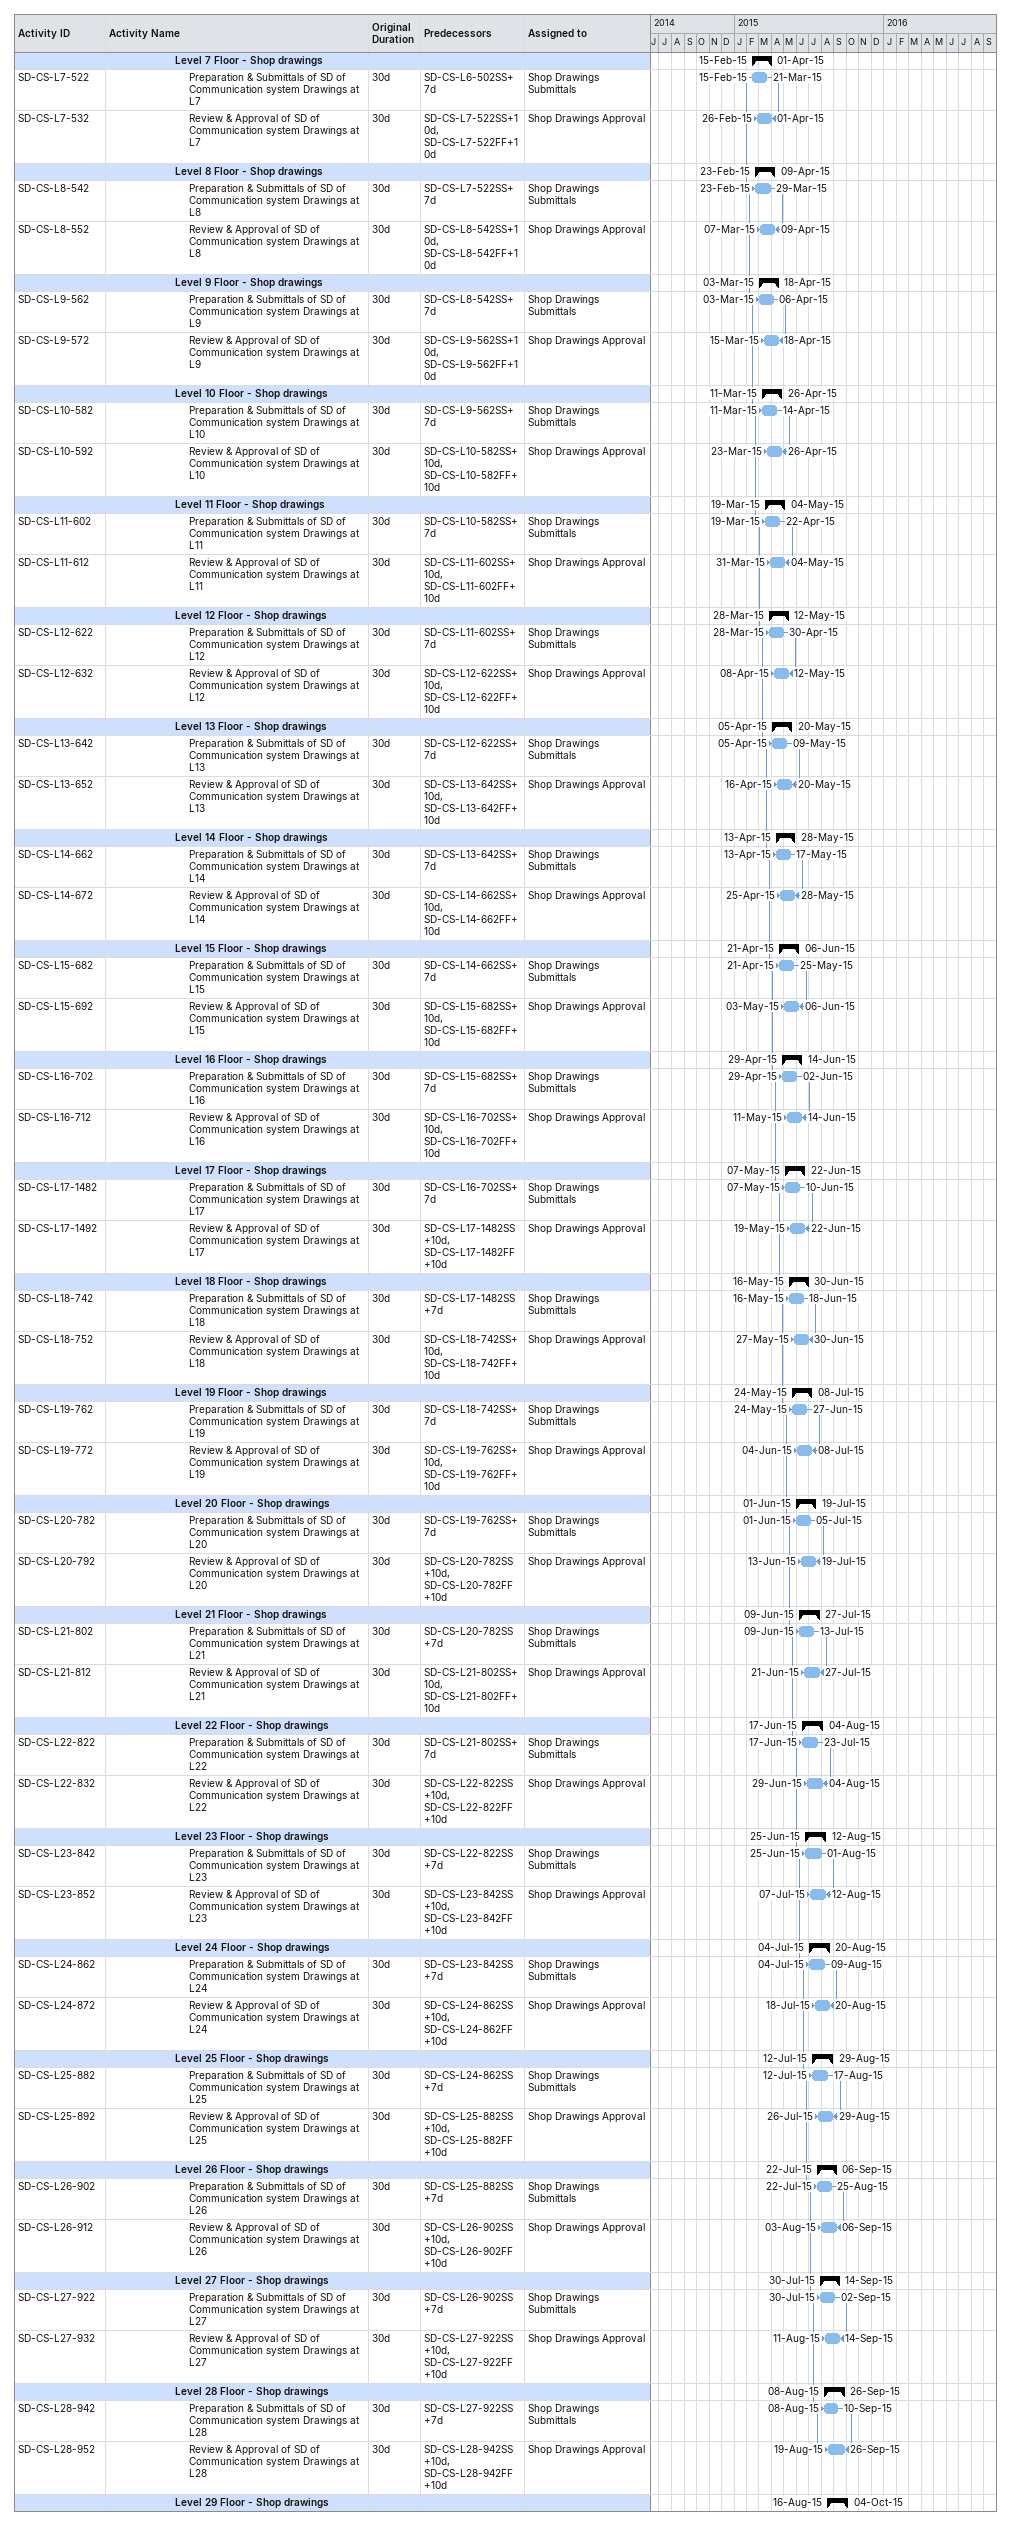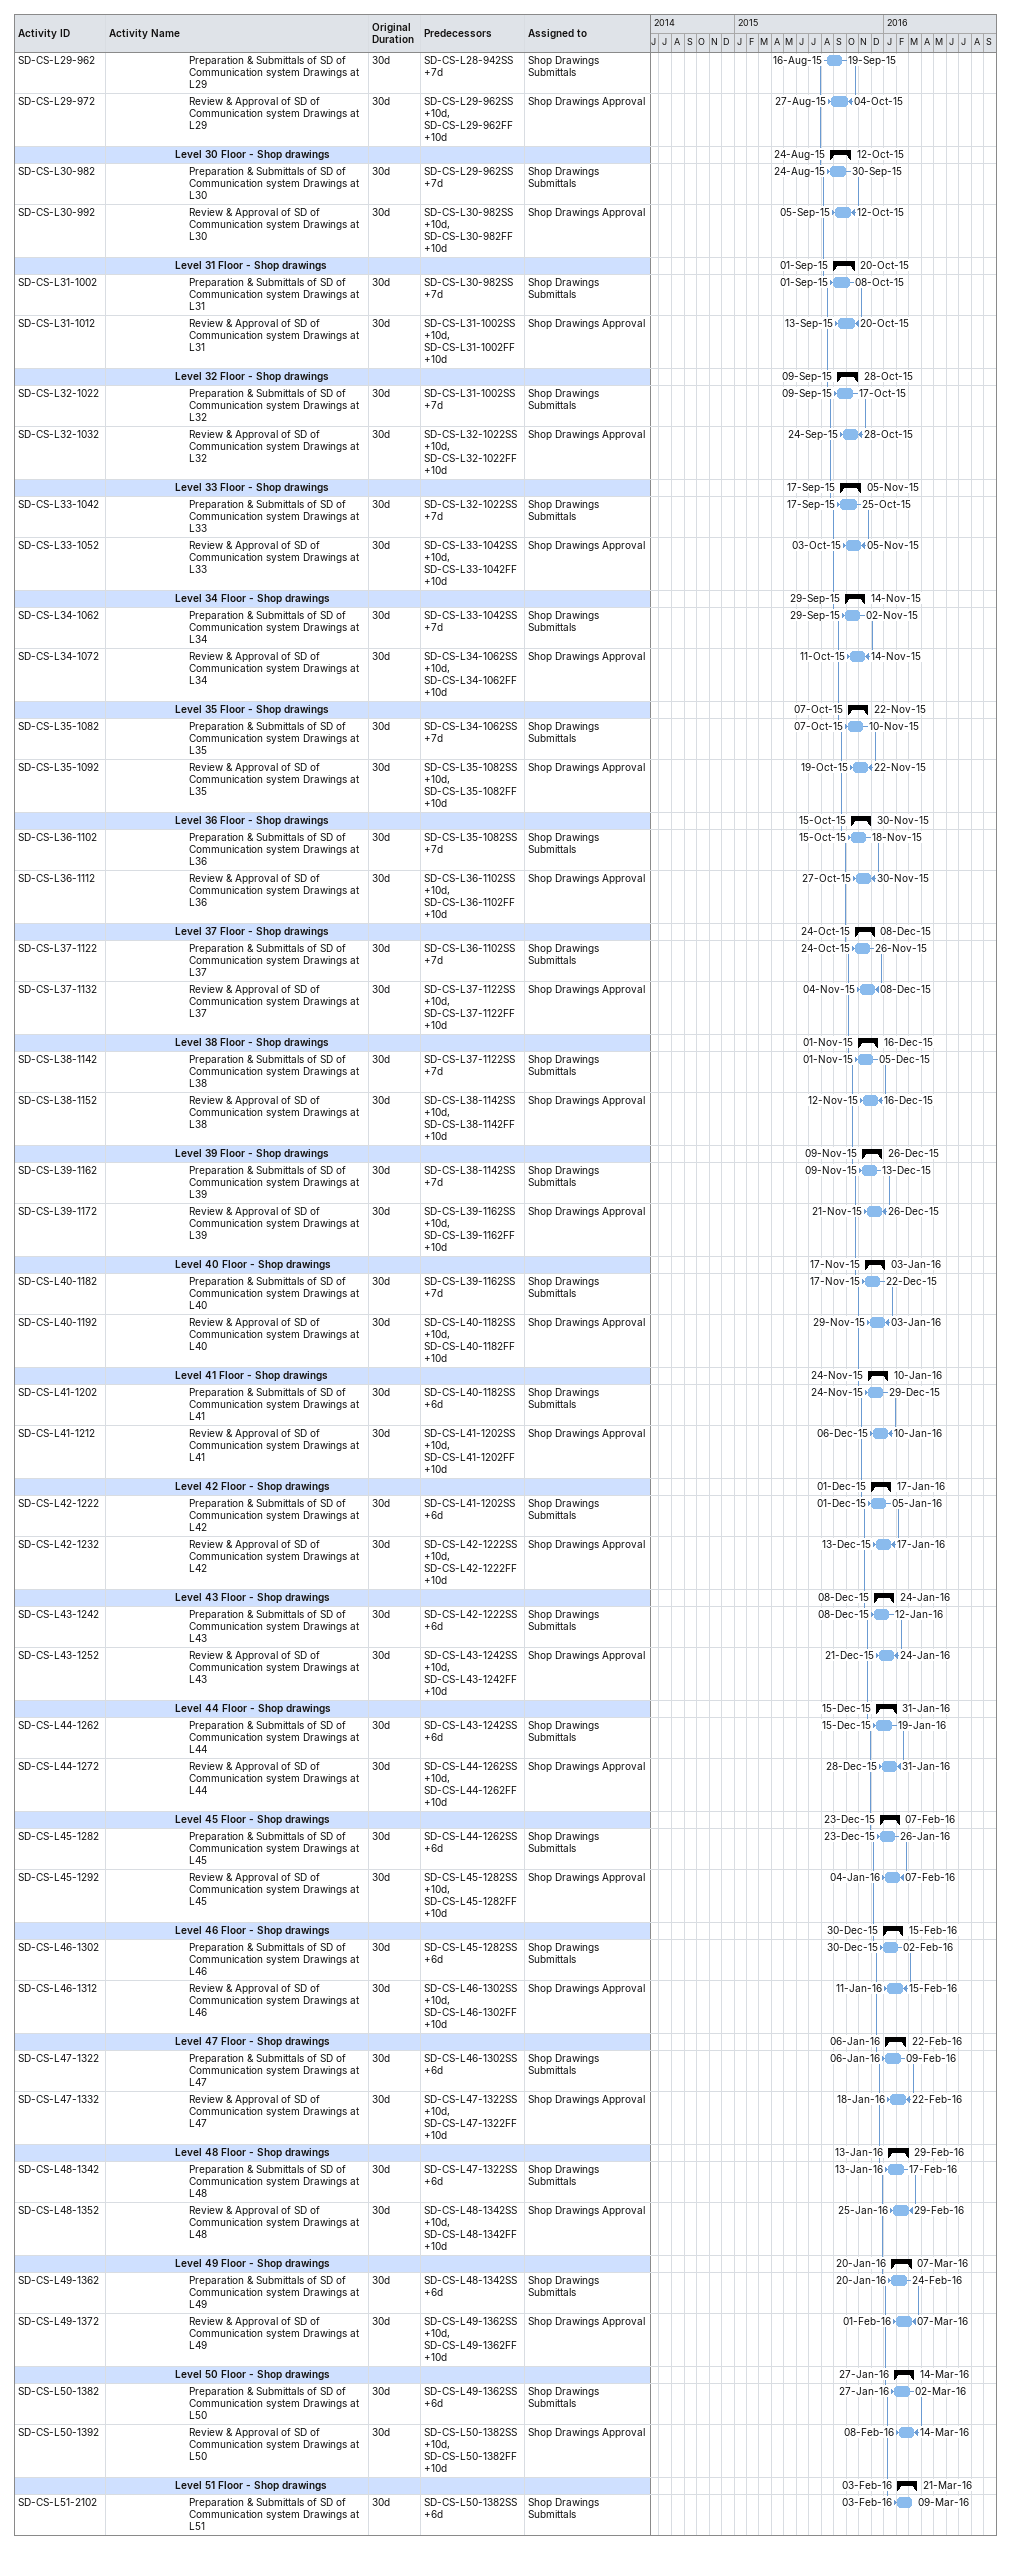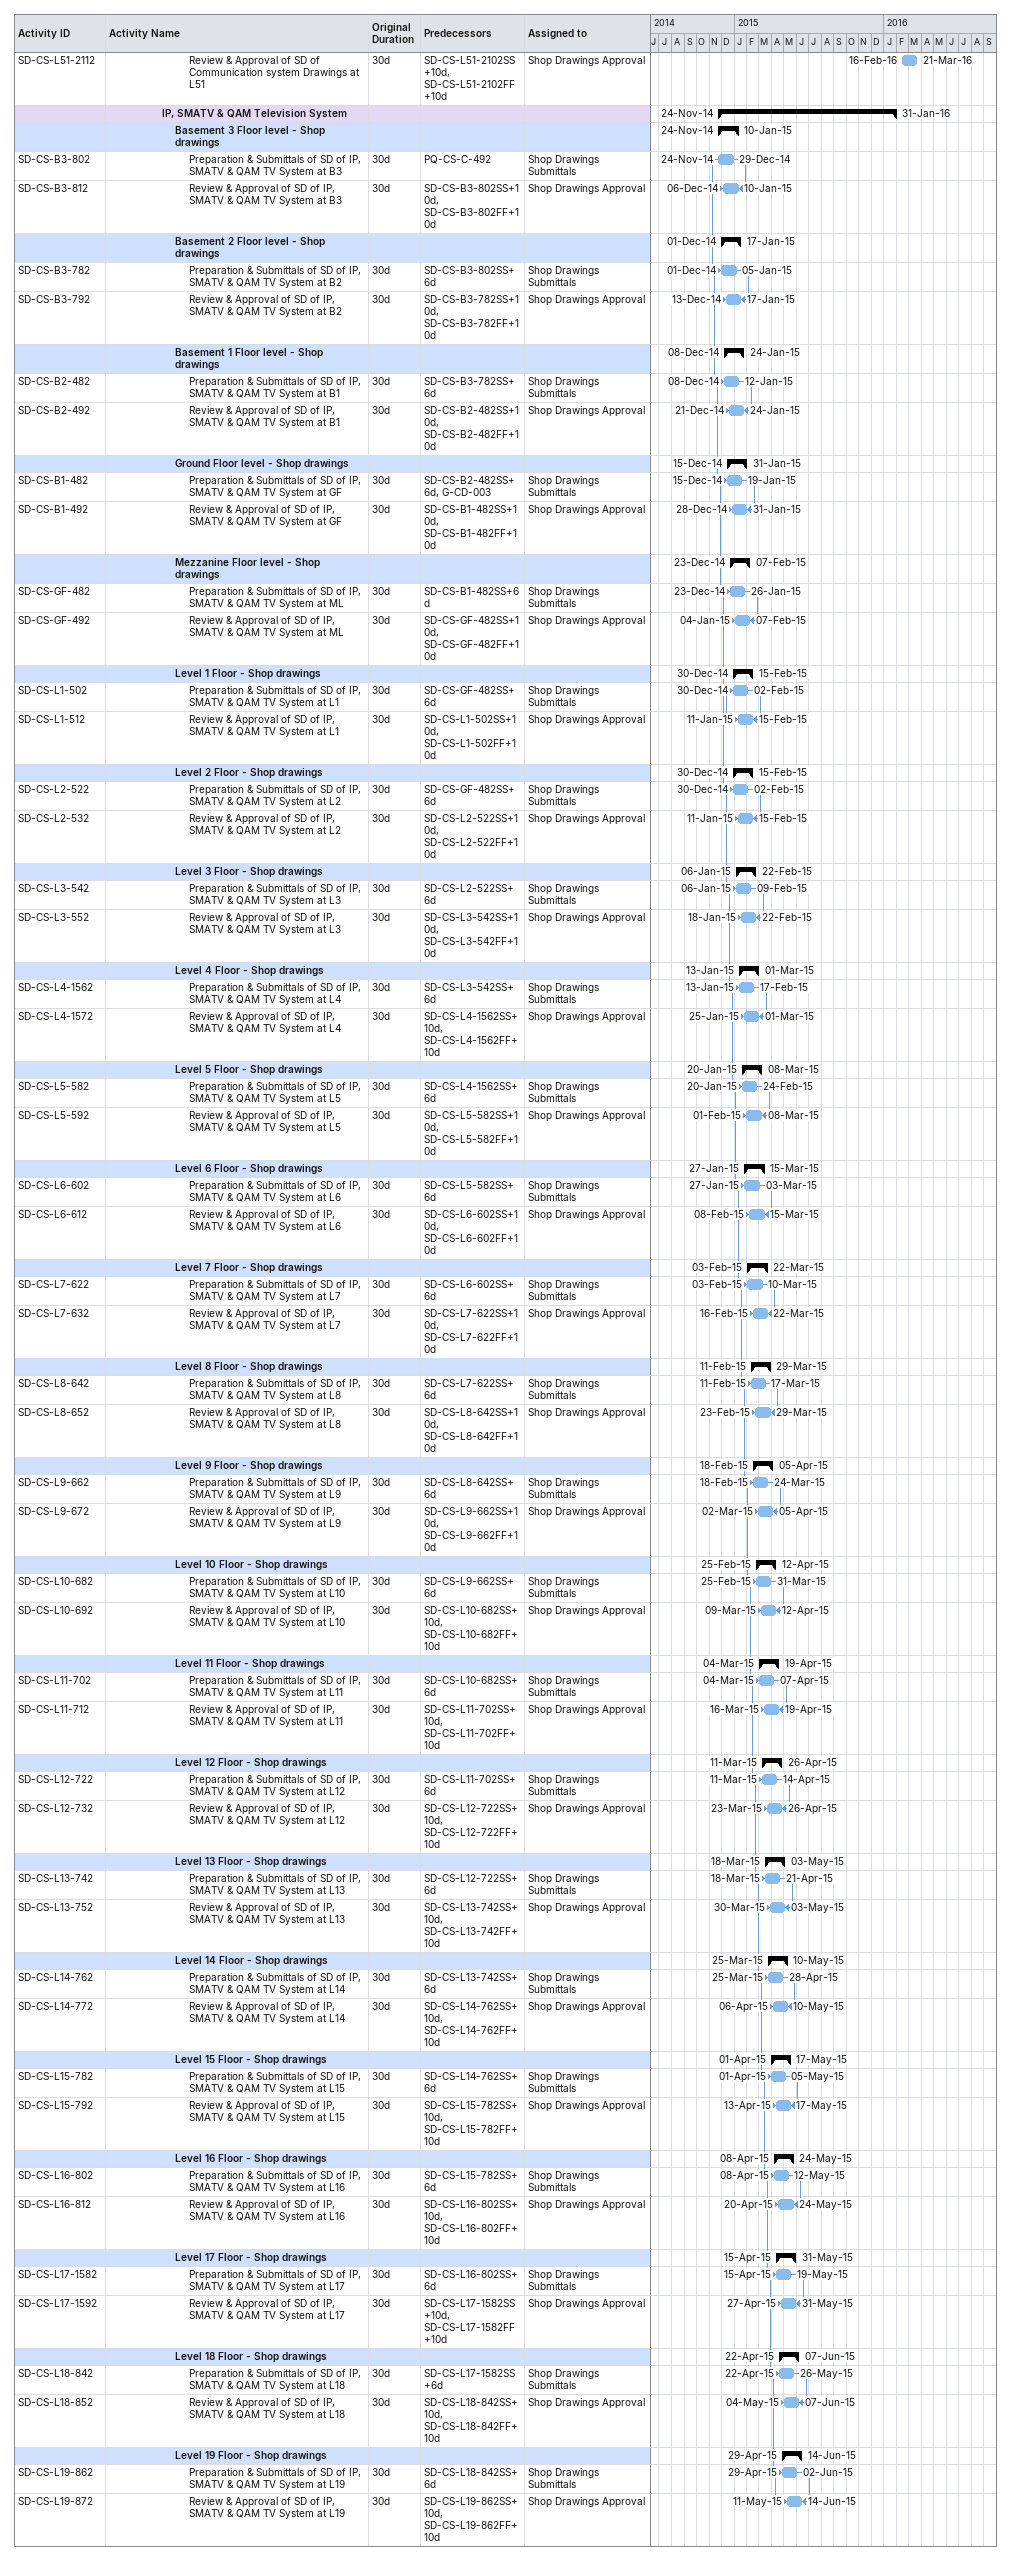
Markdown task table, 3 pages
| ID | Level | Task | Original duration | Start | Finish | Predecessors | Resources |
|---|---|---|---|---|---|---|---|
|  | 6 | **Level 7 Floor - Shop drawings** |  | 2015-02-15 | 2015-04-01 |  |  |
| SD-CS-L7-522 | 7 | Preparation & Submittals of SD of Communication system Drawings at L7 | 30d | 2015-02-15 | 2015-03-21 | SD-CS-L6-502SS+7d | Shop Drawings Submittals |
| SD-CS-L7-532 | 7 | Review & Approval of SD of Communication system Drawings at L7 | 30d | 2015-02-26 | 2015-04-01 | SD-CS-L7-522SS+10d, SD-CS-L7-522FF+10d | Shop Drawings Approval |
|  | 6 | **Level 8 Floor - Shop drawings** |  | 2015-02-23 | 2015-04-09 |  |  |
| SD-CS-L8-542 | 7 | Preparation & Submittals of SD of Communication system Drawings at L8 | 30d | 2015-02-23 | 2015-03-29 | SD-CS-L7-522SS+7d | Shop Drawings Submittals |
| SD-CS-L8-552 | 7 | Review & Approval of SD of Communication system Drawings at L8 | 30d | 2015-03-07 | 2015-04-09 | SD-CS-L8-542SS+10d, SD-CS-L8-542FF+10d | Shop Drawings Approval |
|  | 6 | **Level 9 Floor - Shop drawings** |  | 2015-03-03 | 2015-04-18 |  |  |
| SD-CS-L9-562 | 7 | Preparation & Submittals of SD of Communication system Drawings at L9 | 30d | 2015-03-03 | 2015-04-06 | SD-CS-L8-542SS+7d | Shop Drawings Submittals |
| SD-CS-L9-572 | 7 | Review & Approval of SD of Communication system Drawings at L9 | 30d | 2015-03-15 | 2015-04-18 | SD-CS-L9-562SS+10d, SD-CS-L9-562FF+10d | Shop Drawings Approval |
|  | 6 | **Level 10 Floor - Shop drawings** |  | 2015-03-11 | 2015-04-26 |  |  |
| SD-CS-L10-582 | 7 | Preparation & Submittals of SD of Communication system Drawings at L10 | 30d | 2015-03-11 | 2015-04-14 | SD-CS-L9-562SS+7d | Shop Drawings Submittals |
| SD-CS-L10-592 | 7 | Review & Approval of SD of Communication system Drawings at L10 | 30d | 2015-03-23 | 2015-04-26 | SD-CS-L10-582SS+10d, SD-CS-L10-582FF+10d | Shop Drawings Approval |
|  | 6 | **Level 11 Floor - Shop drawings** |  | 2015-03-19 | 2015-05-04 |  |  |
| SD-CS-L11-602 | 7 | Preparation & Submittals of SD of Communication system Drawings at L11 | 30d | 2015-03-19 | 2015-04-22 | SD-CS-L10-582SS+7d | Shop Drawings Submittals |
| SD-CS-L11-612 | 7 | Review & Approval of SD of Communication system Drawings at L11 | 30d | 2015-03-31 | 2015-05-04 | SD-CS-L11-602SS+10d, SD-CS-L11-602FF+10d | Shop Drawings Approval |
|  | 6 | **Level 12 Floor - Shop drawings** |  | 2015-03-28 | 2015-05-12 |  |  |
| SD-CS-L12-622 | 7 | Preparation & Submittals of SD of Communication system Drawings at L12 | 30d | 2015-03-28 | 2015-04-30 | SD-CS-L11-602SS+7d | Shop Drawings Submittals |
| SD-CS-L12-632 | 7 | Review & Approval of SD of Communication system Drawings at L12 | 30d | 2015-04-08 | 2015-05-12 | SD-CS-L12-622SS+10d, SD-CS-L12-622FF+10d | Shop Drawings Approval |
|  | 6 | **Level 13 Floor - Shop drawings** |  | 2015-04-05 | 2015-05-20 |  |  |
| SD-CS-L13-642 | 7 | Preparation & Submittals of SD of Communication system Drawings at L13 | 30d | 2015-04-05 | 2015-05-09 | SD-CS-L12-622SS+7d | Shop Drawings Submittals |
| SD-CS-L13-652 | 7 | Review & Approval of SD of Communication system Drawings at L13 | 30d | 2015-04-16 | 2015-05-20 | SD-CS-L13-642SS+10d, SD-CS-L13-642FF+10d | Shop Drawings Approval |
|  | 6 | **Level 14 Floor - Shop drawings** |  | 2015-04-13 | 2015-05-28 |  |  |
| SD-CS-L14-662 | 7 | Preparation & Submittals of SD of Communication system Drawings at L14 | 30d | 2015-04-13 | 2015-05-17 | SD-CS-L13-642SS+7d | Shop Drawings Submittals |
| SD-CS-L14-672 | 7 | Review & Approval of SD of Communication system Drawings at L14 | 30d | 2015-04-25 | 2015-05-28 | SD-CS-L14-662SS+10d, SD-CS-L14-662FF+10d | Shop Drawings Approval |
|  | 6 | **Level 15 Floor - Shop drawings** |  | 2015-04-21 | 2015-06-06 |  |  |
| SD-CS-L15-682 | 7 | Preparation & Submittals of SD of Communication system Drawings at L15 | 30d | 2015-04-21 | 2015-05-25 | SD-CS-L14-662SS+7d | Shop Drawings Submittals |
| SD-CS-L15-692 | 7 | Review & Approval of SD of Communication system Drawings at L15 | 30d | 2015-05-03 | 2015-06-06 | SD-CS-L15-682SS+10d, SD-CS-L15-682FF+10d | Shop Drawings Approval |
|  | 6 | **Level 16 Floor - Shop drawings** |  | 2015-04-29 | 2015-06-14 |  |  |
| SD-CS-L16-702 | 7 | Preparation & Submittals of SD of Communication system Drawings at L16 | 30d | 2015-04-29 | 2015-06-02 | SD-CS-L15-682SS+7d | Shop Drawings Submittals |
| SD-CS-L16-712 | 7 | Review & Approval of SD of Communication system Drawings at L16 | 30d | 2015-05-11 | 2015-06-14 | SD-CS-L16-702SS+10d, SD-CS-L16-702FF+10d | Shop Drawings Approval |
|  | 6 | **Level 17 Floor - Shop drawings** |  | 2015-05-07 | 2015-06-22 |  |  |
| SD-CS-L17-1482 | 7 | Preparation & Submittals of SD of Communication system Drawings at L17 | 30d | 2015-05-07 | 2015-06-10 | SD-CS-L16-702SS+7d | Shop Drawings Submittals |
| SD-CS-L17-1492 | 7 | Review & Approval of SD of Communication system Drawings at L17 | 30d | 2015-05-19 | 2015-06-22 | SD-CS-L17-1482SS+10d, SD-CS-L17-1482FF+10d | Shop Drawings Approval |
|  | 6 | **Level 18 Floor - Shop drawings** |  | 2015-05-16 | 2015-06-30 |  |  |
| SD-CS-L18-742 | 7 | Preparation & Submittals of SD of Communication system Drawings at L18 | 30d | 2015-05-16 | 2015-06-18 | SD-CS-L17-1482SS+7d | Shop Drawings Submittals |
| SD-CS-L18-752 | 7 | Review & Approval of SD of Communication system Drawings at L18 | 30d | 2015-05-27 | 2015-06-30 | SD-CS-L18-742SS+10d, SD-CS-L18-742FF+10d | Shop Drawings Approval |
|  | 6 | **Level 19 Floor - Shop drawings** |  | 2015-05-24 | 2015-07-08 |  |  |
| SD-CS-L19-762 | 7 | Preparation & Submittals of SD of Communication system Drawings at L19 | 30d | 2015-05-24 | 2015-06-27 | SD-CS-L18-742SS+7d | Shop Drawings Submittals |
| SD-CS-L19-772 | 7 | Review & Approval of SD of Communication system Drawings at L19 | 30d | 2015-06-04 | 2015-07-08 | SD-CS-L19-762SS+10d, SD-CS-L19-762FF+10d | Shop Drawings Approval |
|  | 6 | **Level 20 Floor - Shop drawings** |  | 2015-06-01 | 2015-07-19 |  |  |
| SD-CS-L20-782 | 7 | Preparation & Submittals of SD of Communication system Drawings at L20 | 30d | 2015-06-01 | 2015-07-05 | SD-CS-L19-762SS+7d | Shop Drawings Submittals |
| SD-CS-L20-792 | 7 | Review & Approval of SD of Communication system Drawings at L20 | 30d | 2015-06-13 | 2015-07-19 | SD-CS-L20-782SS+10d, SD-CS-L20-782FF+10d | Shop Drawings Approval |
|  | 6 | **Level 21 Floor - Shop drawings** |  | 2015-06-09 | 2015-07-27 |  |  |
| SD-CS-L21-802 | 7 | Preparation & Submittals of SD of Communication system Drawings at L21 | 30d | 2015-06-09 | 2015-07-13 | SD-CS-L20-782SS+7d | Shop Drawings Submittals |
| SD-CS-L21-812 | 7 | Review & Approval of SD of Communication system Drawings at L21 | 30d | 2015-06-21 | 2015-07-27 | SD-CS-L21-802SS+10d, SD-CS-L21-802FF+10d | Shop Drawings Approval |
|  | 6 | **Level 22 Floor - Shop drawings** |  | 2015-06-17 | 2015-08-04 |  |  |
| SD-CS-L22-822 | 7 | Preparation & Submittals of SD of Communication system Drawings at L22 | 30d | 2015-06-17 | 2015-07-23 | SD-CS-L21-802SS+7d | Shop Drawings Submittals |
| SD-CS-L22-832 | 7 | Review & Approval of SD of Communication system Drawings at L22 | 30d | 2015-06-29 | 2015-08-04 | SD-CS-L22-822SS+10d, SD-CS-L22-822FF+10d | Shop Drawings Approval |
|  | 6 | **Level 23 Floor - Shop drawings** |  | 2015-06-25 | 2015-08-12 |  |  |
| SD-CS-L23-842 | 7 | Preparation & Submittals of SD of Communication system Drawings at L23 | 30d | 2015-06-25 | 2015-08-01 | SD-CS-L22-822SS+7d | Shop Drawings Submittals |
| SD-CS-L23-852 | 7 | Review & Approval of SD of Communication system Drawings at L23 | 30d | 2015-07-07 | 2015-08-12 | SD-CS-L23-842SS+10d, SD-CS-L23-842FF+10d | Shop Drawings Approval |
|  | 6 | **Level 24 Floor - Shop drawings** |  | 2015-07-04 | 2015-08-20 |  |  |
| SD-CS-L24-862 | 7 | Preparation & Submittals of SD of Communication system Drawings at L24 | 30d | 2015-07-04 | 2015-08-09 | SD-CS-L23-842SS+7d | Shop Drawings Submittals |
| SD-CS-L24-872 | 7 | Review & Approval of SD of Communication system Drawings at L24 | 30d | 2015-07-18 | 2015-08-20 | SD-CS-L24-862SS+10d, SD-CS-L24-862FF+10d | Shop Drawings Approval |
|  | 6 | **Level 25 Floor - Shop drawings** |  | 2015-07-12 | 2015-08-29 |  |  |
| SD-CS-L25-882 | 7 | Preparation & Submittals of SD of Communication system Drawings at L25 | 30d | 2015-07-12 | 2015-08-17 | SD-CS-L24-862SS+7d | Shop Drawings Submittals |
| SD-CS-L25-892 | 7 | Review & Approval of SD of Communication system Drawings at L25 | 30d | 2015-07-26 | 2015-08-29 | SD-CS-L25-882SS+10d, SD-CS-L25-882FF+10d | Shop Drawings Approval |
|  | 6 | **Level 26 Floor - Shop drawings** |  | 2015-07-22 | 2015-09-06 |  |  |
| SD-CS-L26-902 | 7 | Preparation & Submittals of SD of Communication system Drawings at L26 | 30d | 2015-07-22 | 2015-08-25 | SD-CS-L25-882SS+7d | Shop Drawings Submittals |
| SD-CS-L26-912 | 7 | Review & Approval of SD of Communication system Drawings at L26 | 30d | 2015-08-03 | 2015-09-06 | SD-CS-L26-902SS+10d, SD-CS-L26-902FF+10d | Shop Drawings Approval |
|  | 6 | **Level 27 Floor - Shop drawings** |  | 2015-07-30 | 2015-09-14 |  |  |
| SD-CS-L27-922 | 7 | Preparation & Submittals of SD of Communication system Drawings at L27 | 30d | 2015-07-30 | 2015-09-02 | SD-CS-L26-902SS+7d | Shop Drawings Submittals |
| SD-CS-L27-932 | 7 | Review & Approval of SD of Communication system Drawings at L27 | 30d | 2015-08-11 | 2015-09-14 | SD-CS-L27-922SS+10d, SD-CS-L27-922FF+10d | Shop Drawings Approval |
|  | 6 | **Level 28 Floor - Shop drawings** |  | 2015-08-08 | 2015-09-26 |  |  |
| SD-CS-L28-942 | 7 | Preparation & Submittals of SD of Communication system Drawings at L28 | 30d | 2015-08-08 | 2015-09-10 | SD-CS-L27-922SS+7d | Shop Drawings Submittals |
| SD-CS-L28-952 | 7 | Review & Approval of SD of Communication system Drawings at L28 | 30d | 2015-08-19 | 2015-09-26 | SD-CS-L28-942SS+10d, SD-CS-L28-942FF+10d | Shop Drawings Approval |
|  | 6 | **Level 29 Floor - Shop drawings** |  | 2015-08-16 | 2015-10-04 |  |  |
| SD-CS-L29-962 | 7 | Preparation & Submittals of SD of Communication system Drawings at L29 | 30d | 2015-08-16 | 2015-09-19 | SD-CS-L28-942SS+7d | Shop Drawings Submittals |
| SD-CS-L29-972 | 7 | Review & Approval of SD of Communication system Drawings at L29 | 30d | 2015-08-27 | 2015-10-04 | SD-CS-L29-962SS+10d, SD-CS-L29-962FF+10d | Shop Drawings Approval |
|  | 6 | **Level 30 Floor - Shop drawings** |  | 2015-08-24 | 2015-10-12 |  |  |
| SD-CS-L30-982 | 7 | Preparation & Submittals of SD of Communication system Drawings at L30 | 30d | 2015-08-24 | 2015-09-30 | SD-CS-L29-962SS+7d | Shop Drawings Submittals |
| SD-CS-L30-992 | 7 | Review & Approval of SD of Communication system Drawings at L30 | 30d | 2015-09-05 | 2015-10-12 | SD-CS-L30-982SS+10d, SD-CS-L30-982FF+10d | Shop Drawings Approval |
|  | 6 | **Level 31 Floor - Shop drawings** |  | 2015-09-01 | 2015-10-20 |  |  |
| SD-CS-L31-1002 | 7 | Preparation & Submittals of SD of Communication system Drawings at L31 | 30d | 2015-09-01 | 2015-10-08 | SD-CS-L30-982SS+7d | Shop Drawings Submittals |
| SD-CS-L31-1012 | 7 | Review & Approval of SD of Communication system Drawings at L31 | 30d | 2015-09-13 | 2015-10-20 | SD-CS-L31-1002SS+10d, SD-CS-L31-1002FF+10d | Shop Drawings Approval |
|  | 6 | **Level 32 Floor - Shop drawings** |  | 2015-09-09 | 2015-10-28 |  |  |
| SD-CS-L32-1022 | 7 | Preparation & Submittals of SD of Communication system Drawings at L32 | 30d | 2015-09-09 | 2015-10-17 | SD-CS-L31-1002SS+7d | Shop Drawings Submittals |
| SD-CS-L32-1032 | 7 | Review & Approval of SD of Communication system Drawings at L32 | 30d | 2015-09-24 | 2015-10-28 | SD-CS-L32-1022SS+10d, SD-CS-L32-1022FF+10d | Shop Drawings Approval |
|  | 6 | **Level 33 Floor - Shop drawings** |  | 2015-09-17 | 2015-11-05 |  |  |
| SD-CS-L33-1042 | 7 | Preparation & Submittals of SD of Communication system Drawings at L33 | 30d | 2015-09-17 | 2015-10-25 | SD-CS-L32-1022SS+7d | Shop Drawings Submittals |
| SD-CS-L33-1052 | 7 | Review & Approval of SD of Communication system Drawings at L33 | 30d | 2015-10-03 | 2015-11-05 | SD-CS-L33-1042SS+10d, SD-CS-L33-1042FF+10d | Shop Drawings Approval |
|  | 6 | **Level 34 Floor - Shop drawings** |  | 2015-09-29 | 2015-11-14 |  |  |
| SD-CS-L34-1062 | 7 | Preparation & Submittals of SD of Communication system Drawings at L34 | 30d | 2015-09-29 | 2015-11-02 | SD-CS-L33-1042SS+7d | Shop Drawings Submittals |
| SD-CS-L34-1072 | 7 | Review & Approval of SD of Communication system Drawings at L34 | 30d | 2015-10-11 | 2015-11-14 | SD-CS-L34-1062SS+10d, SD-CS-L34-1062FF+10d | Shop Drawings Approval |
|  | 6 | **Level 35 Floor - Shop drawings** |  | 2015-10-07 | 2015-11-22 |  |  |
| SD-CS-L35-1082 | 7 | Preparation & Submittals of SD of Communication system Drawings at L35 | 30d | 2015-10-07 | 2015-11-10 | SD-CS-L34-1062SS+7d | Shop Drawings Submittals |
| SD-CS-L35-1092 | 7 | Review & Approval of SD of Communication system Drawings at L35 | 30d | 2015-10-19 | 2015-11-22 | SD-CS-L35-1082SS+10d, SD-CS-L35-1082FF+10d | Shop Drawings Approval |
|  | 6 | **Level 36 Floor - Shop drawings** |  | 2015-10-15 | 2015-11-30 |  |  |
| SD-CS-L36-1102 | 7 | Preparation & Submittals of SD of Communication system Drawings at L36 | 30d | 2015-10-15 | 2015-11-18 | SD-CS-L35-1082SS+7d | Shop Drawings Submittals |
| SD-CS-L36-1112 | 7 | Review & Approval of SD of Communication system Drawings at L36 | 30d | 2015-10-27 | 2015-11-30 | SD-CS-L36-1102SS+10d, SD-CS-L36-1102FF+10d | Shop Drawings Approval |
|  | 6 | **Level 37 Floor - Shop drawings** |  | 2015-10-24 | 2015-12-08 |  |  |
| SD-CS-L37-1122 | 7 | Preparation & Submittals of SD of Communication system Drawings at L37 | 30d | 2015-10-24 | 2015-11-26 | SD-CS-L36-1102SS+7d | Shop Drawings Submittals |
| SD-CS-L37-1132 | 7 | Review & Approval of SD of Communication system Drawings at L37 | 30d | 2015-11-04 | 2015-12-08 | SD-CS-L37-1122SS+10d, SD-CS-L37-1122FF+10d | Shop Drawings Approval |
|  | 6 | **Level 38 Floor - Shop drawings** |  | 2015-11-01 | 2015-12-16 |  |  |
| SD-CS-L38-1142 | 7 | Preparation & Submittals of SD of Communication system Drawings at L38 | 30d | 2015-11-01 | 2015-12-05 | SD-CS-L37-1122SS+7d | Shop Drawings Submittals |
| SD-CS-L38-1152 | 7 | Review & Approval of SD of Communication system Drawings at L38 | 30d | 2015-11-12 | 2015-12-16 | SD-CS-L38-1142SS+10d, SD-CS-L38-1142FF+10d | Shop Drawings Approval |
|  | 6 | **Level 39 Floor - Shop drawings** |  | 2015-11-09 | 2015-12-26 |  |  |
| SD-CS-L39-1162 | 7 | Preparation & Submittals of SD of Communication system Drawings at L39 | 30d | 2015-11-09 | 2015-12-13 | SD-CS-L38-1142SS+7d | Shop Drawings Submittals |
| SD-CS-L39-1172 | 7 | Review & Approval of SD of Communication system Drawings at L39 | 30d | 2015-11-21 | 2015-12-26 | SD-CS-L39-1162SS+10d, SD-CS-L39-1162FF+10d | Shop Drawings Approval |
|  | 6 | **Level 40 Floor - Shop drawings** |  | 2015-11-17 | 2016-01-03 |  |  |
| SD-CS-L40-1182 | 7 | Preparation & Submittals of SD of Communication system Drawings at L40 | 30d | 2015-11-17 | 2015-12-22 | SD-CS-L39-1162SS+7d | Shop Drawings Submittals |
| SD-CS-L40-1192 | 7 | Review & Approval of SD of Communication system Drawings at L40 | 30d | 2015-11-29 | 2016-01-03 | SD-CS-L40-1182SS+10d, SD-CS-L40-1182FF+10d | Shop Drawings Approval |
|  | 6 | **Level 41 Floor - Shop drawings** |  | 2015-11-24 | 2016-01-10 |  |  |
| SD-CS-L41-1202 | 7 | Preparation & Submittals of SD of Communication system Drawings at L41 | 30d | 2015-11-24 | 2015-12-29 | SD-CS-L40-1182SS+6d | Shop Drawings Submittals |
| SD-CS-L41-1212 | 7 | Review & Approval of SD of Communication system Drawings at L41 | 30d | 2015-12-06 | 2016-01-10 | SD-CS-L41-1202SS+10d, SD-CS-L41-1202FF+10d | Shop Drawings Approval |
|  | 6 | **Level 42 Floor - Shop drawings** |  | 2015-12-01 | 2016-01-17 |  |  |
| SD-CS-L42-1222 | 7 | Preparation & Submittals of SD of Communication system Drawings at L42 | 30d | 2015-12-01 | 2016-01-05 | SD-CS-L41-1202SS+6d | Shop Drawings Submittals |
| SD-CS-L42-1232 | 7 | Review & Approval of SD of Communication system Drawings at L42 | 30d | 2015-12-13 | 2016-01-17 | SD-CS-L42-1222SS+10d, SD-CS-L42-1222FF+10d | Shop Drawings Approval |
|  | 6 | **Level 43 Floor - Shop drawings** |  | 2015-12-08 | 2016-01-24 |  |  |
| SD-CS-L43-1242 | 7 | Preparation & Submittals of SD of Communication system Drawings at L43 | 30d | 2015-12-08 | 2016-01-12 | SD-CS-L42-1222SS+6d | Shop Drawings Submittals |
| SD-CS-L43-1252 | 7 | Review & Approval of SD of Communication system Drawings at L43 | 30d | 2015-12-21 | 2016-01-24 | SD-CS-L43-1242SS+10d, SD-CS-L43-1242FF+10d | Shop Drawings Approval |
|  | 6 | **Level 44 Floor - Shop drawings** |  | 2015-12-15 | 2016-01-31 |  |  |
| SD-CS-L44-1262 | 7 | Preparation & Submittals of SD of Communication system Drawings at L44 | 30d | 2015-12-15 | 2016-01-19 | SD-CS-L43-1242SS+6d | Shop Drawings Submittals |
| SD-CS-L44-1272 | 7 | Review & Approval of SD of Communication system Drawings at L44 | 30d | 2015-12-28 | 2016-01-31 | SD-CS-L44-1262SS+10d, SD-CS-L44-1262FF+10d | Shop Drawings Approval |
|  | 6 | **Level 45 Floor - Shop drawings** |  | 2015-12-23 | 2016-02-07 |  |  |
| SD-CS-L45-1282 | 7 | Preparation & Submittals of SD of Communication system Drawings at L45 | 30d | 2015-12-23 | 2016-01-26 | SD-CS-L44-1262SS+6d | Shop Drawings Submittals |
| SD-CS-L45-1292 | 7 | Review & Approval of SD of Communication system Drawings at L45 | 30d | 2016-01-04 | 2016-02-07 | SD-CS-L45-1282SS+10d, SD-CS-L45-1282FF+10d | Shop Drawings Approval |
|  | 6 | **Level 46 Floor - Shop drawings** |  | 2015-12-30 | 2016-02-15 |  |  |
| SD-CS-L46-1302 | 7 | Preparation & Submittals of SD of Communication system Drawings at L46 | 30d | 2015-12-30 | 2016-02-02 | SD-CS-L45-1282SS+6d | Shop Drawings Submittals |
| SD-CS-L46-1312 | 7 | Review & Approval of SD of Communication system Drawings at L46 | 30d | 2016-01-11 | 2016-02-15 | SD-CS-L46-1302SS+10d, SD-CS-L46-1302FF+10d | Shop Drawings Approval |
|  | 6 | **Level 47 Floor - Shop drawings** |  | 2016-01-06 | 2016-02-22 |  |  |
| SD-CS-L47-1322 | 7 | Preparation & Submittals of SD of Communication system Drawings at L47 | 30d | 2016-01-06 | 2016-02-09 | SD-CS-L46-1302SS+6d | Shop Drawings Submittals |
| SD-CS-L47-1332 | 7 | Review & Approval of SD of Communication system Drawings at L47 | 30d | 2016-01-18 | 2016-02-22 | SD-CS-L47-1322SS+10d, SD-CS-L47-1322FF+10d | Shop Drawings Approval |
|  | 6 | **Level 48 Floor - Shop drawings** |  | 2016-01-13 | 2016-02-29 |  |  |
| SD-CS-L48-1342 | 7 | Preparation & Submittals of SD of Communication system Drawings at L48 | 30d | 2016-01-13 | 2016-02-17 | SD-CS-L47-1322SS+6d | Shop Drawings Submittals |
| SD-CS-L48-1352 | 7 | Review & Approval of SD of Communication system Drawings at L48 | 30d | 2016-01-25 | 2016-02-29 | SD-CS-L48-1342SS+10d, SD-CS-L48-1342FF+10d | Shop Drawings Approval |
|  | 6 | **Level 49 Floor - Shop drawings** |  | 2016-01-20 | 2016-03-07 |  |  |
| SD-CS-L49-1362 | 7 | Preparation & Submittals of SD of Communication system Drawings at L49 | 30d | 2016-01-20 | 2016-02-24 | SD-CS-L48-1342SS+6d | Shop Drawings Submittals |
| SD-CS-L49-1372 | 7 | Review & Approval of SD of Communication system Drawings at L49 | 30d | 2016-02-01 | 2016-03-07 | SD-CS-L49-1362SS+10d, SD-CS-L49-1362FF+10d | Shop Drawings Approval |
|  | 6 | **Level 50 Floor - Shop drawings** |  | 2016-01-27 | 2016-03-14 |  |  |
| SD-CS-L50-1382 | 7 | Preparation & Submittals of SD of Communication system Drawings at L50 | 30d | 2016-01-27 | 2016-03-02 | SD-CS-L49-1362SS+6d | Shop Drawings Submittals |
| SD-CS-L50-1392 | 7 | Review & Approval of SD of Communication system Drawings at L50 | 30d | 2016-02-08 | 2016-03-14 | SD-CS-L50-1382SS+10d, SD-CS-L50-1382FF+10d | Shop Drawings Approval |
|  | 6 | **Level 51 Floor - Shop drawings** |  | 2016-02-03 | 2016-03-21 |  |  |
| SD-CS-L51-2102 | 7 | Preparation & Submittals of SD of Communication system Drawings at L51 | 30d | 2016-02-03 | 2016-03-09 | SD-CS-L50-1382SS+6d | Shop Drawings Submittals |
| SD-CS-L51-2112 | 7 | Review & Approval of SD of Communication system Drawings at L51 | 30d | 2016-02-16 | 2016-03-21 | SD-CS-L51-2102SS+10d, SD-CS-L51-2102FF+10d | Shop Drawings Approval |
|  | 5 | **IP, SMATV & QAM Television System** |  | 2014-11-24 | 2016-01-31 |  |  |
|  | 6 | **Basement 3 Floor level - Shop drawings** |  | 2014-11-24 | 2015-01-10 |  |  |
| SD-CS-B3-802 | 7 | Preparation & Submittals of SD of IP, SMATV & QAM TV System at B3 | 30d | 2014-11-24 | 2014-12-29 | PQ-CS-C-492 | Shop Drawings Submittals |
| SD-CS-B3-812 | 7 | Review & Approval of SD of IP, SMATV & QAM TV System at B3 | 30d | 2014-12-06 | 2015-01-10 | SD-CS-B3-802SS+10d, SD-CS-B3-802FF+10d | Shop Drawings Approval |
|  | 6 | **Basement 2 Floor level - Shop drawings** |  | 2014-12-01 | 2015-01-17 |  |  |
| SD-CS-B3-782 | 7 | Preparation & Submittals of SD of IP, SMATV & QAM TV System at B2 | 30d | 2014-12-01 | 2015-01-05 | SD-CS-B3-802SS+6d | Shop Drawings Submittals |
| SD-CS-B3-792 | 7 | Review & Approval of SD of IP, SMATV & QAM TV System at B2 | 30d | 2014-12-13 | 2015-01-17 | SD-CS-B3-782SS+10d, SD-CS-B3-782FF+10d | Shop Drawings Approval |
|  | 6 | **Basement 1 Floor level - Shop drawings** |  | 2014-12-08 | 2015-01-24 |  |  |
| SD-CS-B2-482 | 7 | Preparation & Submittals of SD of IP, SMATV & QAM TV System at B1 | 30d | 2014-12-08 | 2015-01-12 | SD-CS-B3-782SS+6d | Shop Drawings Submittals |
| SD-CS-B2-492 | 7 | Review & Approval of SD of IP, SMATV & QAM TV System at B1 | 30d | 2014-12-21 | 2015-01-24 | SD-CS-B2-482SS+10d, SD-CS-B2-482FF+10d | Shop Drawings Approval |
|  | 6 | **Ground Floor level - Shop drawings** |  | 2014-12-15 | 2015-01-31 |  |  |
| SD-CS-B1-482 | 7 | Preparation & Submittals of SD of IP, SMATV & QAM TV System at GF | 30d | 2014-12-15 | 2015-01-19 | SD-CS-B2-482SS+6d, G-CD-003 | Shop Drawings Submittals |
| SD-CS-B1-492 | 7 | Review & Approval of SD of IP, SMATV & QAM TV System at GF | 30d | 2014-12-28 | 2015-01-31 | SD-CS-B1-482SS+10d, SD-CS-B1-482FF+10d | Shop Drawings Approval |
|  | 6 | **Mezzanine Floor level - Shop drawings** |  | 2014-12-23 | 2015-02-07 |  |  |
| SD-CS-GF-482 | 7 | Preparation & Submittals of SD of IP, SMATV & QAM TV System at ML | 30d | 2014-12-23 | 2015-01-26 | SD-CS-B1-482SS+6d | Shop Drawings Submittals |
| SD-CS-GF-492 | 7 | Review & Approval of SD of IP, SMATV & QAM TV System at ML | 30d | 2015-01-04 | 2015-02-07 | SD-CS-GF-482SS+10d, SD-CS-GF-482FF+10d | Shop Drawings Approval |
|  | 6 | **Level 1 Floor - Shop drawings** |  | 2014-12-30 | 2015-02-15 |  |  |
| SD-CS-L1-502 | 7 | Preparation & Submittals of SD of IP, SMATV & QAM TV System at L1 | 30d | 2014-12-30 | 2015-02-02 | SD-CS-GF-482SS+6d | Shop Drawings Submittals |
| SD-CS-L1-512 | 7 | Review & Approval of SD of IP, SMATV & QAM TV System at L1 | 30d | 2015-01-11 | 2015-02-15 | SD-CS-L1-502SS+10d, SD-CS-L1-502FF+10d | Shop Drawings Approval |
|  | 6 | **Level 2 Floor - Shop drawings** |  | 2014-12-30 | 2015-02-15 |  |  |
| SD-CS-L2-522 | 7 | Preparation & Submittals of SD of IP, SMATV & QAM TV System at L2 | 30d | 2014-12-30 | 2015-02-02 | SD-CS-GF-482SS+6d | Shop Drawings Submittals |
| SD-CS-L2-532 | 7 | Review & Approval of SD of IP, SMATV & QAM TV System at L2 | 30d | 2015-01-11 | 2015-02-15 | SD-CS-L2-522SS+10d, SD-CS-L2-522FF+10d | Shop Drawings Approval |
|  | 6 | **Level 3 Floor - Shop drawings** |  | 2015-01-06 | 2015-02-22 |  |  |
| SD-CS-L3-542 | 7 | Preparation & Submittals of SD of IP, SMATV & QAM TV System at L3 | 30d | 2015-01-06 | 2015-02-09 | SD-CS-L2-522SS+6d | Shop Drawings Submittals |
| SD-CS-L3-552 | 7 | Review & Approval of SD of IP, SMATV & QAM TV System at L3 | 30d | 2015-01-18 | 2015-02-22 | SD-CS-L3-542SS+10d, SD-CS-L3-542FF+10d | Shop Drawings Approval |
|  | 6 | **Level 4 Floor - Shop drawings** |  | 2015-01-13 | 2015-03-01 |  |  |
| SD-CS-L4-1562 | 7 | Preparation & Submittals of SD of IP, SMATV & QAM TV System at L4 | 30d | 2015-01-13 | 2015-02-17 | SD-CS-L3-542SS+6d | Shop Drawings Submittals |
| SD-CS-L4-1572 | 7 | Review & Approval of SD of IP, SMATV & QAM TV System at L4 | 30d | 2015-01-25 | 2015-03-01 | SD-CS-L4-1562SS+10d, SD-CS-L4-1562FF+10d | Shop Drawings Approval |
|  | 6 | **Level 5 Floor - Shop drawings** |  | 2015-01-20 | 2015-03-08 |  |  |
| SD-CS-L5-582 | 7 | Preparation & Submittals of SD of IP, SMATV & QAM TV System at L5 | 30d | 2015-01-20 | 2015-02-24 | SD-CS-L4-1562SS+6d | Shop Drawings Submittals |
| SD-CS-L5-592 | 7 | Review & Approval of SD of IP, SMATV & QAM TV System at L5 | 30d | 2015-02-01 | 2015-03-08 | SD-CS-L5-582SS+10d, SD-CS-L5-582FF+10d | Shop Drawings Approval |
|  | 6 | **Level 6 Floor - Shop drawings** |  | 2015-01-27 | 2015-03-15 |  |  |
| SD-CS-L6-602 | 7 | Preparation & Submittals of SD of IP, SMATV & QAM TV System at L6 | 30d | 2015-01-27 | 2015-03-03 | SD-CS-L5-582SS+6d | Shop Drawings Submittals |
| SD-CS-L6-612 | 7 | Review & Approval of SD of IP, SMATV & QAM TV System at L6 | 30d | 2015-02-08 | 2015-03-15 | SD-CS-L6-602SS+10d, SD-CS-L6-602FF+10d | Shop Drawings Approval |
|  | 6 | **Level 7 Floor - Shop drawings** |  | 2015-02-03 | 2015-03-22 |  |  |
| SD-CS-L7-622 | 7 | Preparation & Submittals of SD of IP, SMATV & QAM TV System at L7 | 30d | 2015-02-03 | 2015-03-10 | SD-CS-L6-602SS+6d | Shop Drawings Submittals |
| SD-CS-L7-632 | 7 | Review & Approval of SD of IP, SMATV & QAM TV System at L7 | 30d | 2015-02-16 | 2015-03-22 | SD-CS-L7-622SS+10d, SD-CS-L7-622FF+10d | Shop Drawings Approval |
|  | 6 | **Level 8 Floor - Shop drawings** |  | 2015-02-11 | 2015-03-29 |  |  |
| SD-CS-L8-642 | 7 | Preparation & Submittals of SD of IP, SMATV & QAM TV System at L8 | 30d | 2015-02-11 | 2015-03-17 | SD-CS-L7-622SS+6d | Shop Drawings Submittals |
| SD-CS-L8-652 | 7 | Review & Approval of SD of IP, SMATV & QAM TV System at L8 | 30d | 2015-02-23 | 2015-03-29 | SD-CS-L8-642SS+10d, SD-CS-L8-642FF+10d | Shop Drawings Approval |
|  | 6 | **Level 9 Floor - Shop drawings** |  | 2015-02-18 | 2015-04-05 |  |  |
| SD-CS-L9-662 | 7 | Preparation & Submittals of SD of IP, SMATV & QAM TV System at L9 | 30d | 2015-02-18 | 2015-03-24 | SD-CS-L8-642SS+6d | Shop Drawings Submittals |
| SD-CS-L9-672 | 7 | Review & Approval of SD of IP, SMATV & QAM TV System at L9 | 30d | 2015-03-02 | 2015-04-05 | SD-CS-L9-662SS+10d, SD-CS-L9-662FF+10d | Shop Drawings Approval |
|  | 6 | **Level 10 Floor - Shop drawings** |  | 2015-02-25 | 2015-04-12 |  |  |
| SD-CS-L10-682 | 7 | Preparation & Submittals of SD of IP, SMATV & QAM TV System at L10 | 30d | 2015-02-25 | 2015-03-31 | SD-CS-L9-662SS+6d | Shop Drawings Submittals |
| SD-CS-L10-692 | 7 | Review & Approval of SD of IP, SMATV & QAM TV System at L10 | 30d | 2015-03-09 | 2015-04-12 | SD-CS-L10-682SS+10d, SD-CS-L10-682FF+10d | Shop Drawings Approval |
|  | 6 | **Level 11 Floor - Shop drawings** |  | 2015-03-04 | 2015-04-19 |  |  |
| SD-CS-L11-702 | 7 | Preparation & Submittals of SD of IP, SMATV & QAM TV System at L11 | 30d | 2015-03-04 | 2015-04-07 | SD-CS-L10-682SS+6d | Shop Drawings Submittals |
| SD-CS-L11-712 | 7 | Review & Approval of SD of IP, SMATV & QAM TV System at L11 | 30d | 2015-03-16 | 2015-04-19 | SD-CS-L11-702SS+10d, SD-CS-L11-702FF+10d | Shop Drawings Approval |
|  | 6 | **Level 12 Floor - Shop drawings** |  | 2015-03-11 | 2015-04-26 |  |  |
| SD-CS-L12-722 | 7 | Preparation & Submittals of SD of IP, SMATV & QAM TV System at L12 | 30d | 2015-03-11 | 2015-04-14 | SD-CS-L11-702SS+6d | Shop Drawings Submittals |
| SD-CS-L12-732 | 7 | Review & Approval of SD of IP, SMATV & QAM TV System at L12 | 30d | 2015-03-23 | 2015-04-26 | SD-CS-L12-722SS+10d, SD-CS-L12-722FF+10d | Shop Drawings Approval |
|  | 6 | **Level 13 Floor - Shop drawings** |  | 2015-03-18 | 2015-05-03 |  |  |
| SD-CS-L13-742 | 7 | Preparation & Submittals of SD of IP, SMATV & QAM TV System at L13 | 30d | 2015-03-18 | 2015-04-21 | SD-CS-L12-722SS+6d | Shop Drawings Submittals |
| SD-CS-L13-752 | 7 | Review & Approval of SD of IP, SMATV & QAM TV System at L13 | 30d | 2015-03-30 | 2015-05-03 | SD-CS-L13-742SS+10d, SD-CS-L13-742FF+10d | Shop Drawings Approval |
|  | 6 | **Level 14 Floor - Shop drawings** |  | 2015-03-25 | 2015-05-10 |  |  |
| SD-CS-L14-762 | 7 | Preparation & Submittals of SD of IP, SMATV & QAM TV System at L14 | 30d | 2015-03-25 | 2015-04-28 | SD-CS-L13-742SS+6d | Shop Drawings Submittals |
| SD-CS-L14-772 | 7 | Review & Approval of SD of IP, SMATV & QAM TV System at L14 | 30d | 2015-04-06 | 2015-05-10 | SD-CS-L14-762SS+10d, SD-CS-L14-762FF+10d | Shop Drawings Approval |
|  | 6 | **Level 15 Floor - Shop drawings** |  | 2015-04-01 | 2015-05-17 |  |  |
| SD-CS-L15-782 | 7 | Preparation & Submittals of SD of IP, SMATV & QAM TV System at L15 | 30d | 2015-04-01 | 2015-05-05 | SD-CS-L14-762SS+6d | Shop Drawings Submittals |
| SD-CS-L15-792 | 7 | Review & Approval of SD of IP, SMATV & QAM TV System at L15 | 30d | 2015-04-13 | 2015-05-17 | SD-CS-L15-782SS+10d, SD-CS-L15-782FF+10d | Shop Drawings Approval |
|  | 6 | **Level 16 Floor - Shop drawings** |  | 2015-04-08 | 2015-05-24 |  |  |
| SD-CS-L16-802 | 7 | Preparation & Submittals of SD of IP, SMATV & QAM TV System at L16 | 30d | 2015-04-08 | 2015-05-12 | SD-CS-L15-782SS+6d | Shop Drawings Submittals |
| SD-CS-L16-812 | 7 | Review & Approval of SD of IP, SMATV & QAM TV System at L16 | 30d | 2015-04-20 | 2015-05-24 | SD-CS-L16-802SS+10d, SD-CS-L16-802FF+10d | Shop Drawings Approval |
|  | 6 | **Level 17 Floor - Shop drawings** |  | 2015-04-15 | 2015-05-31 |  |  |
| SD-CS-L17-1582 | 7 | Preparation & Submittals of SD of IP, SMATV & QAM TV System at L17 | 30d | 2015-04-15 | 2015-05-19 | SD-CS-L16-802SS+6d | Shop Drawings Submittals |
| SD-CS-L17-1592 | 7 | Review & Approval of SD of IP, SMATV & QAM TV System at L17 | 30d | 2015-04-27 | 2015-05-31 | SD-CS-L17-1582SS+10d, SD-CS-L17-1582FF+10d | Shop Drawings Approval |
|  | 6 | **Level 18 Floor - Shop drawings** |  | 2015-04-22 | 2015-06-07 |  |  |
| SD-CS-L18-842 | 7 | Preparation & Submittals of SD of IP, SMATV & QAM TV System at L18 | 30d | 2015-04-22 | 2015-05-26 | SD-CS-L17-1582SS+6d | Shop Drawings Submittals |
| SD-CS-L18-852 | 7 | Review & Approval of SD of IP, SMATV & QAM TV System at L18 | 30d | 2015-05-04 | 2015-06-07 | SD-CS-L18-842SS+10d, SD-CS-L18-842FF+10d | Shop Drawings Approval |
|  | 6 | **Level 19 Floor - Shop drawings** |  | 2015-04-29 | 2015-06-14 |  |  |
| SD-CS-L19-862 | 7 | Preparation & Submittals of SD of IP, SMATV & QAM TV System at L19 | 30d | 2015-04-29 | 2015-06-02 | SD-CS-L18-842SS+6d | Shop Drawings Submittals |
| SD-CS-L19-872 | 7 | Review & Approval of SD of IP, SMATV & QAM TV System at L19 | 30d | 2015-05-11 | 2015-06-14 | SD-CS-L19-862SS+10d, SD-CS-L19-862FF+10d | Shop Drawings Approval |
